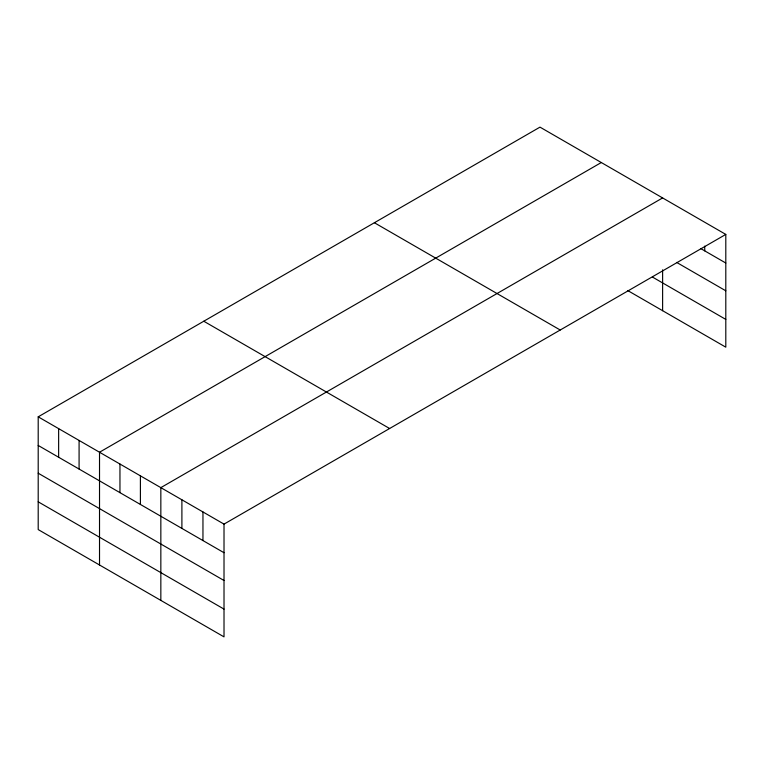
<?xml version="1.0" encoding="UTF-8"?>
<svg xmlns="http://www.w3.org/2000/svg" width="764" height="764" viewBox="0 0 764 764"><rect width="100%" height="100%" fill="white"/><g stroke="black" fill="none" stroke-linecap="round" stroke-linejoin="round"><path stroke-width="1.15" d="M725.8 234.414L539.986 127.13L38.2 416.829L38.2 529.586L224.014 636.87L224.014 524.114L725.8 234.414L725.8 347.171L627.874 290.635M601.297 162.531L99.521 452.231L99.521 564.988M662.617 197.933L160.841 487.633L160.841 600.389M700.731 248.558L725.8 263.026M676.665 262.424L725.8 290.798M652.399 277.026L725.8 319.4M374.389 222.735L560.213 330.01M203.787 321.233L389.611 428.508M38.2 416.829L224.014 524.114M38.2 445.45L224.014 552.725M38.2 473.212L224.014 580.497M38.2 501.824L224.014 609.099M704.742 246.103L704.742 250.869M662.617 269.816L662.617 310.69M202.957 511.956L202.957 540.568M181.899 499.799L181.899 528.411M140.404 475.838L140.404 504.45M119.958 464.034L119.958 492.646M79.084 440.436L79.084 469.048M58.637 428.633L58.637 457.244"/></g></svg>
